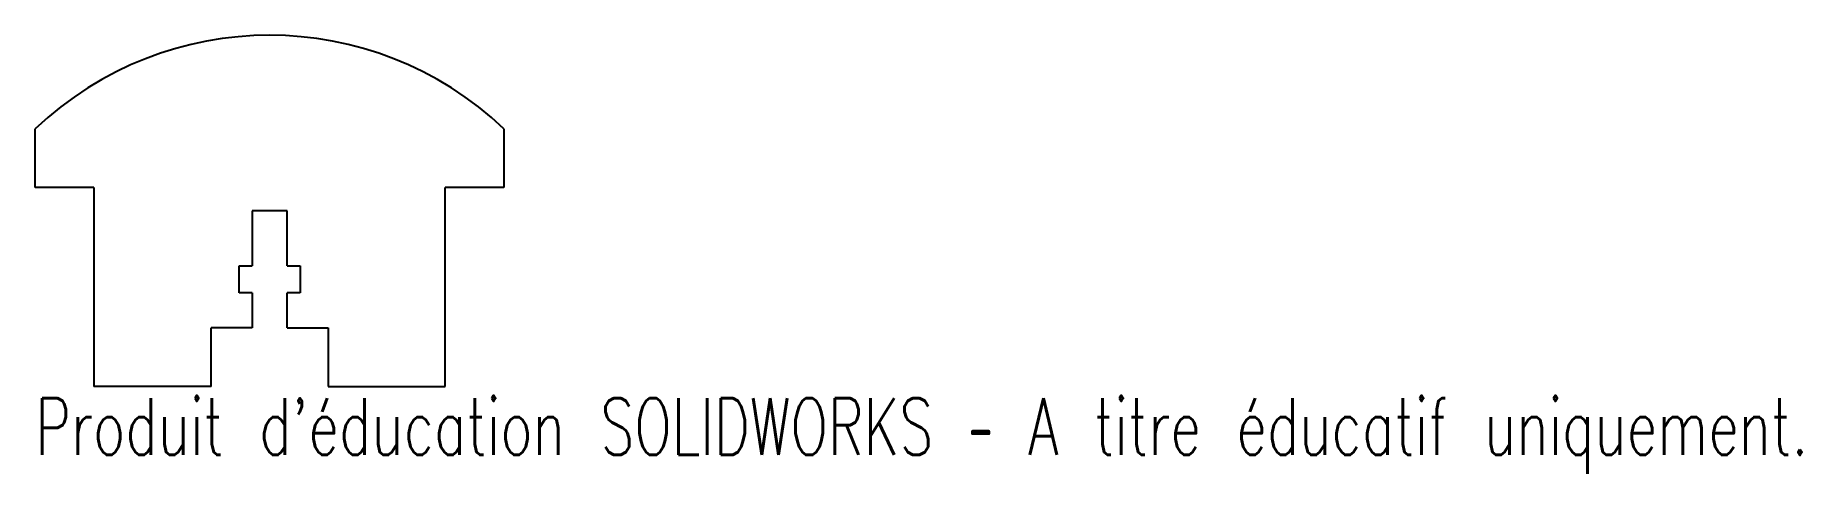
# Model space of a CAD drawing. Header units: millimetres. Extents: x -20 to 131, y -12 to 25.
import ezdxf

# ---------------------------------------------------------------- set-up
doc = ezdxf.new("R2010")
doc.units = ezdxf.units.MM
doc.styles.add('SLDTEXTSTYLE0', font='TXT', dxfattribs={"width": 0.7, "bigfont": 'bigfont'})

msp = doc.modelspace()

# ---------------------------------------------------------------- linework, layer by layer
at = {"color": 7, "linetype": 'Continuous', "lineweight": 25}
for p, q in [((-20, 12), (-20, 17)), ((20, 17), (20, 12)), ((-15, 12), (-20, 12)), ((-15, 12), (-15, -5)), ((15, -5), (15, 12)), ((20, 12), (15, 12)), ((-1.5, 10), (-1.5, 5.3)), ((1.5, 10), (-1.5, 10)), ((1.5, 5.3), (1.5, 10)), ((-2.6, 3), (-2.6, 5.3)), ((-2.6, 5.3), (-1.5, 5.3)), ((1.5, 5.3), (2.6, 5.3)), ((2.6, 5.3), (2.6, 3)), ((-1.5, 3), (-2.6, 3)), ((-1.5, 3), (-1.5, 0)), ((2.6, 3), (1.5, 3)), ((1.5, 0), (1.5, 3)), ((-5, -5), (-5, 0)), ((-1.5, 0), (-5, 0)), ((1.5, 0), (5, 0)), ((5, 0), (5, -5)), ((-5, -5), (-15, -5)), ((5, -5), (15, -5))]:
    msp.add_line(p, q, dxfattribs=at)
msp.add_arc((0, -4), 29, 46.3972, 133.6028, dxfattribs=at)

# ---------------------------------------------------------------- texts
at = {"color": 7, "linetype": 'Continuous', "insert": (-20, -6.02), "char_height": 4.8336, "attachment_point": 1, "style": 'SLDTEXTSTYLE0'}
msp.add_mtext("Produit d'éducation SOLIDWORKS – A titre éducatif uniquement.", dxfattribs=at)

doc.saveas('drawing.dxf')
